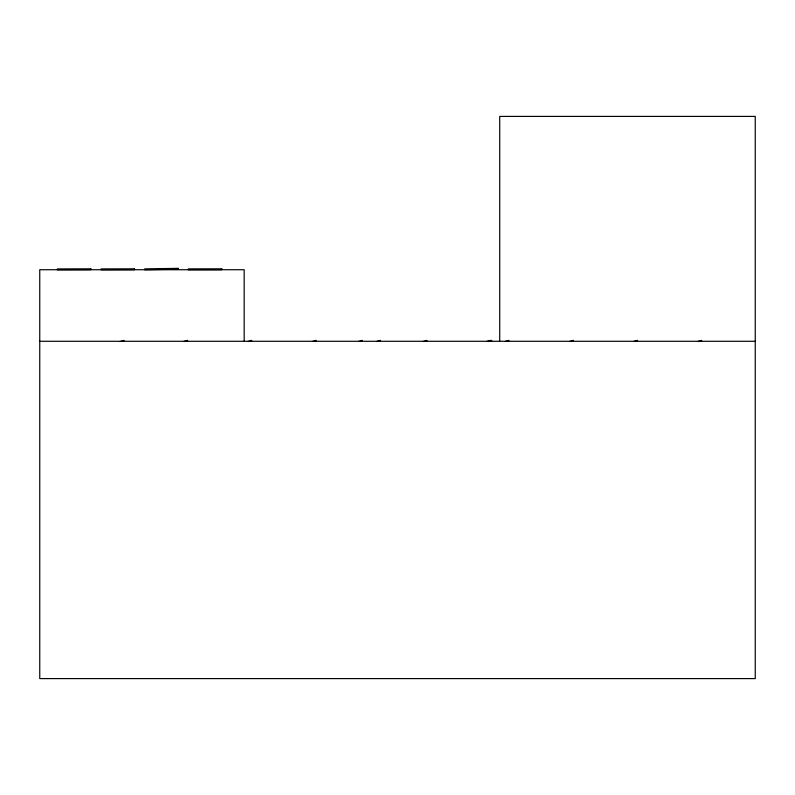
<?xml version="1.0" encoding="UTF-8"?>
<svg xmlns="http://www.w3.org/2000/svg" width="795" height="795" viewBox="0 0 795 795"><rect width="100%" height="100%" fill="white"/><g stroke="black" fill="none" stroke-linecap="round" stroke-linejoin="round"><path stroke-width="1.19" d="M120.284 341.512L123.811 340.369L124.08 341.174M183.854 341.512L187.382 340.369L187.64 341.174M248 341.512L251.538 340.369L251.796 341.174M312.425 341.512L315.953 340.369L316.221 341.174M358.515 341.512L362.053 340.369L362.311 341.174M376.582 341.512L380.109 340.369L380.378 341.174M423.258 341.512L426.786 340.369L427.044 341.174M486.749 341.512L490.276 340.369L490.545 341.174M487.991 341.512L491.519 340.369L491.787 341.174M505.153 341.512L508.691 340.369L508.949 341.174M569.578 341.512L573.106 340.369L573.374 341.174M633.734 341.512L637.262 340.369L637.53 341.174M697.891 341.512L701.419 340.369L701.687 341.174M39.75 341.284L755.25 341.284M499.717 340.936L499.717 116.408L755.25 116.408L755.25 678.592L39.75 678.592L39.75 269.734L244.174 269.734L244.174 341.154M178.13 268.352L144.71 268.879L144.73 269.734L178.15 269.207L178.13 268.352M90.839 268.829L57.419 268.919L57.419 269.773L90.839 269.684L90.839 268.829M134.484 268.829L101.064 268.919L101.064 269.773L134.494 269.684L134.484 268.829M221.795 268.819L188.365 268.879L188.365 269.734L221.795 269.674L221.795 268.819"/></g></svg>
